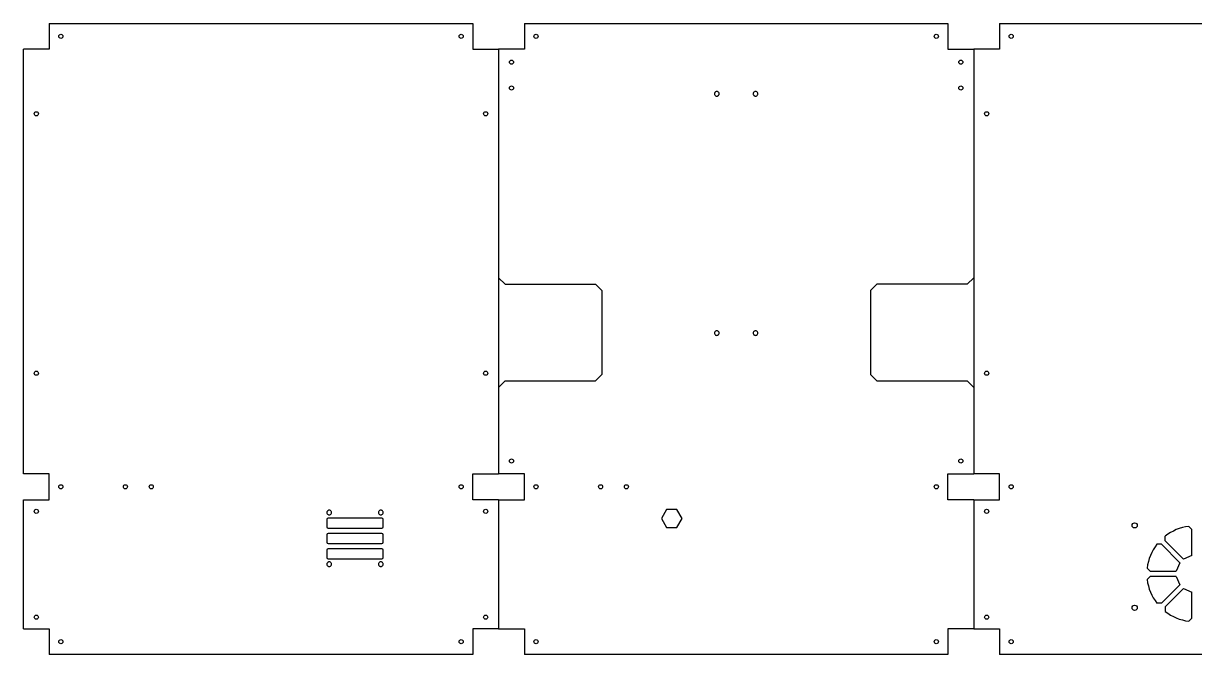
# Model space of a CAD drawing. Header units: millimetres. Extents: x 1808 to 3582, y 1536 to 2025.
# Drawn here: x 1808 to 2715, y 1536 to 2025 of the extents above; entities that cross this region are included whole.
import ezdxf

# ---------------------------------------------------------------- set-up
doc = ezdxf.new("R2010")
doc.units = ezdxf.units.MM

msp = doc.modelspace()

# ---------------------------------------------------------------- linework, layer by layer
at = {"color": 1}
for p, q in [((1827.66, 2024.65), (1827.66, 2004.65)), ((2155.66, 2024.65), (2155.66, 2004.65)), ((2195.66, 2024.65), (2195.66, 2004.65)), ((2523.66, 2024.65), (2523.66, 2004.65)), ((2563.66, 2024.65), (2563.66, 2004.65)), ((1827.66, 2004.65), (1807.66, 2004.65)), ((2155.66, 2004.65), (2175.66, 2004.65)), ((2195.66, 2004.65), (2175.66, 2004.65)), ((2523.66, 2004.65), (2543.66, 2004.65)), ((2563.66, 2004.65), (2543.66, 2004.65)), ((2543.66, 2004.65), (2543.66, 1675.65)), ((2175.66, 1827.65), (2180.66, 1822.65)), ((2180.66, 1822.65), (2250.66, 1822.65)), ((2250.66, 1822.65), (2255.66, 1817.65)), ((2255.66, 1817.65), (2255.66, 1752.65)), ((2463.66, 1817.65), (2468.66, 1822.65)), ((2463.66, 1817.65), (2463.66, 1752.65)), ((2250.66, 1747.65), (2255.66, 1752.65)), ((2463.66, 1752.65), (2468.66, 1747.65)), ((1827.66, 1675.65), (1807.66, 1675.65)), ((1827.66, 1655.65), (1827.66, 1675.65)), ((2155.66, 1655.65), (2155.66, 1675.65)), ((2155.66, 1675.65), (2175.66, 1675.65)), ((2195.66, 1675.65), (2175.66, 1675.65)), ((2195.66, 1655.65), (2195.66, 1675.65)), ((2523.66, 1655.65), (2523.66, 1675.65)), ((2523.66, 1675.65), (2543.66, 1675.65)), ((2563.66, 1675.65), (2543.66, 1675.65)), ((2563.66, 1655.65), (2563.66, 1675.65)), ((1807.66, 1655.65), (1827.66, 1655.65)), ((2175.66, 1655.65), (2155.66, 1655.65)), ((2175.66, 1655.65), (2195.66, 1655.65)), ((2543.66, 1655.65), (2523.66, 1655.65)), ((2543.66, 1655.65), (2563.66, 1655.65)), ((2042.68, 1640.28), (2042.68, 1634.54)), ((2085.23, 1641.28), (2043.68, 1641.28)), ((2043.68, 1633.54), (2085.23, 1633.54)), ((2086.23, 1634.54), (2086.23, 1640.28)), ((2712.68, 1632.54), (2710.24, 1634.98)), ((2042.68, 1628.44), (2042.68, 1622.69)), ((2085.23, 1629.44), (2043.68, 1629.44)), ((2086.23, 1622.69), (2086.23, 1628.44)), ((2691.85, 1623.91), (2691.85, 1627.37)), ((2691.85, 1623.91), (2706.07, 1609.69)), ((2712.68, 1612.42), (2712.68, 1632.54)), ((2042.68, 1616.6), (2042.68, 1610.85)), ((2043.68, 1621.69), (2085.23, 1621.69)), ((2085.23, 1617.6), (2043.68, 1617.6)), ((2086.23, 1610.85), (2086.23, 1616.6)), ((2689.02, 1621.08), (2685.57, 1621.08)), ((2703.25, 1606.86), (2689.02, 1621.08)), ((2043.68, 1609.85), (2085.23, 1609.85)), ((2680.39, 1600.25), (2677.95, 1602.69)), ((2680.39, 1600.25), (2700.51, 1600.25)), ((2680.39, 1596.25), (2677.95, 1593.81)), ((2700.51, 1596.25), (2680.39, 1596.25)), ((2689.02, 1575.42), (2703.25, 1589.64)), ((2706.07, 1586.82), (2691.85, 1572.59)), ((2712.68, 1563.96), (2712.68, 1584.08)), ((2689.02, 1575.42), (2685.57, 1575.42)), ((2691.85, 1572.59), (2691.85, 1569.14)), ((2712.68, 1563.96), (2710.24, 1561.52)), ((1807.66, 1555.65), (1827.66, 1555.65)), ((1827.66, 1555.65), (1827.66, 1535.65)), ((2175.66, 1555.65), (2155.66, 1555.65)), ((2155.66, 1555.65), (2155.66, 1535.65)), ((2175.66, 1555.65), (2195.66, 1555.65)), ((2195.66, 1555.65), (2195.66, 1535.65)), ((2543.66, 1555.65), (2523.66, 1555.65)), ((2523.66, 1555.65), (2523.66, 1535.65)), ((2543.66, 1555.65), (2563.66, 1555.65)), ((2563.66, 1555.65), (2563.66, 1535.65))]:
    msp.add_line(p, q, dxfattribs=at)
for points in [[(1827.66, 2024.65), (2155.66, 2024.65)], [(2195.66, 2024.65), (2523.66, 2024.65)], [(2563.66, 2024.65), (2891.66, 2024.65)], [(1807.66, 1675.65), (1807.66, 2004.65)], [(2175.66, 2004.65), (2175.66, 1675.65)], [(2543.66, 1827.65), (2538.66, 1822.65), (2468.66, 1822.65)], [(2175.66, 1742.65), (2180.66, 1747.65), (2250.66, 1747.65)], [(2468.66, 1747.65), (2538.66, 1747.65), (2543.66, 1742.65)], [(1807.66, 1555.65), (1807.66, 1655.65)], [(2175.66, 1655.65), (2175.66, 1555.65)], [(2175.66, 1655.65), (2175.66, 1555.65)], [(2543.66, 1655.65), (2543.66, 1555.65)], [(2703.25, 1606.86), (2700.51, 1600.25)], [(2712.68, 1612.42), (2706.07, 1609.69)], [(2700.51, 1596.25), (2703.25, 1589.64)], [(2706.07, 1586.82), (2712.68, 1584.08)], [(2155.66, 1535.65), (1827.66, 1535.65)], [(2523.66, 1535.65), (2195.66, 1535.65)], [(2891.66, 1535.65), (2563.66, 1535.65)]]:
    msp.add_lwpolyline(points, dxfattribs=at)
for points in [[(2345.93, 1968.83), (2346.1, 1969.02), (2346.14, 1969.09), (2346.22, 1969.2), (2346.4, 1969.64), (2346.46, 1970.1), (2346.4, 1970.57), (2346.22, 1971), (2345.93, 1971.38), (2345.56, 1971.66), (2345.13, 1971.84), (2344.66, 1971.9), (2344.2, 1971.84), (2343.76, 1971.66), (2343.39, 1971.38), (2343.27, 1971.19), (2343.1, 1971), (2342.92, 1970.57), (2342.86, 1970.1), (2342.92, 1969.64), (2343.1, 1969.2), (2343.39, 1968.83), (2343.76, 1968.54), (2344.2, 1968.36), (2344.66, 1968.3), (2345.13, 1968.36), (2345.56, 1968.54)], [(2375.93, 1971.37), (2375.75, 1971.55), (2375.67, 1971.58), (2375.56, 1971.66), (2375.13, 1971.84), (2374.66, 1971.9), (2374.2, 1971.84), (2373.76, 1971.66), (2373.39, 1971.38), (2373.1, 1971), (2372.92, 1970.57), (2372.86, 1970.1), (2372.92, 1969.64), (2373.1, 1969.2), (2373.39, 1968.83), (2373.57, 1968.71), (2373.76, 1968.54), (2374.2, 1968.36), (2374.66, 1968.3), (2375.13, 1968.36), (2375.56, 1968.54), (2375.93, 1968.83), (2376.22, 1969.2), (2376.4, 1969.64), (2376.46, 1970.1), (2376.4, 1970.57), (2376.22, 1971)], [(2345.93, 1783.5), (2346.1, 1783.69), (2346.14, 1783.77), (2346.22, 1783.88), (2346.4, 1784.31), (2346.46, 1784.78), (2346.4, 1785.24), (2346.22, 1785.68), (2345.93, 1786.05), (2345.56, 1786.34), (2345.13, 1786.52), (2344.66, 1786.58), (2344.2, 1786.52), (2343.76, 1786.34), (2343.39, 1786.05), (2343.27, 1785.87), (2343.1, 1785.68), (2342.92, 1785.24), (2342.86, 1784.78), (2342.92, 1784.31), (2343.1, 1783.88), (2343.39, 1783.51), (2343.76, 1783.22), (2344.2, 1783.04), (2344.66, 1782.98), (2345.13, 1783.04), (2345.56, 1783.22)], [(2375.93, 1786.05), (2375.75, 1786.22), (2375.67, 1786.25), (2375.56, 1786.34), (2375.13, 1786.52), (2374.66, 1786.58), (2374.2, 1786.52), (2373.76, 1786.34), (2373.39, 1786.05), (2373.1, 1785.68), (2372.92, 1785.24), (2372.86, 1784.78), (2372.92, 1784.31), (2373.1, 1783.88), (2373.39, 1783.5), (2373.57, 1783.39), (2373.76, 1783.22), (2374.2, 1783.04), (2374.66, 1782.98), (2375.13, 1783.04), (2375.56, 1783.22), (2375.93, 1783.5), (2376.22, 1783.88), (2376.4, 1784.31), (2376.46, 1784.78), (2376.4, 1785.24), (2376.22, 1785.68)], [(2045.73, 1644.41), (2045.9, 1644.6), (2045.94, 1644.67), (2046.02, 1644.78), (2046.2, 1645.22), (2046.26, 1645.68), (2046.2, 1646.15), (2046.02, 1646.58), (2045.73, 1646.95), (2045.36, 1647.24), (2044.93, 1647.42), (2044.46, 1647.48), (2044, 1647.42), (2043.56, 1647.24), (2043.19, 1646.95), (2043.07, 1646.77), (2042.9, 1646.58), (2042.72, 1646.15), (2042.66, 1645.68), (2042.72, 1645.22), (2042.9, 1644.78), (2043.19, 1644.41), (2043.56, 1644.12), (2043.99, 1643.94), (2044.46, 1643.88), (2044.93, 1643.94), (2045.36, 1644.12)], [(2085.73, 1646.95), (2085.55, 1647.13), (2085.47, 1647.16), (2085.36, 1647.24), (2084.93, 1647.42), (2084.46, 1647.48), (2084, 1647.42), (2083.56, 1647.24), (2083.19, 1646.95), (2082.9, 1646.58), (2082.72, 1646.15), (2082.66, 1645.68), (2082.72, 1645.22), (2082.9, 1644.78), (2083.19, 1644.41), (2083.37, 1644.29), (2083.56, 1644.12), (2083.99, 1643.94), (2084.46, 1643.88), (2084.93, 1643.94), (2085.36, 1644.12), (2085.73, 1644.41), (2086.02, 1644.78), (2086.2, 1645.22), (2086.26, 1645.68), (2086.2, 1646.15), (2086.02, 1646.58)], [(2313.74, 1634.24), (2317.74, 1641.17), (2313.74, 1648.1), (2305.74, 1648.1), (2301.74, 1641.17), (2305.74, 1634.24)], [(2045.73, 1604.41), (2045.9, 1604.6), (2045.94, 1604.67), (2046.02, 1604.78), (2046.2, 1605.22), (2046.26, 1605.68), (2046.2, 1606.15), (2046.02, 1606.58), (2045.73, 1606.95), (2045.36, 1607.24), (2044.93, 1607.42), (2044.46, 1607.48), (2044, 1607.42), (2043.56, 1607.24), (2043.19, 1606.95), (2043.07, 1606.77), (2042.9, 1606.58), (2042.72, 1606.15), (2042.66, 1605.68), (2042.72, 1605.22), (2042.9, 1604.78), (2043.19, 1604.41), (2043.56, 1604.12), (2043.99, 1603.94), (2044.46, 1603.88), (2044.93, 1603.94), (2045.36, 1604.12)], [(2085.73, 1606.95), (2085.55, 1607.12), (2085.47, 1607.15), (2085.36, 1607.23), (2084.93, 1607.41), (2084.46, 1607.48), (2084, 1607.41), (2083.56, 1607.24), (2083.19, 1606.95), (2082.9, 1606.58), (2082.72, 1606.14), (2082.66, 1605.68), (2082.72, 1605.21), (2082.9, 1604.78), (2083.19, 1604.4), (2083.37, 1604.29), (2083.56, 1604.12), (2083.99, 1603.94), (2084.46, 1603.88), (2084.93, 1603.94), (2085.36, 1604.12), (2085.73, 1604.4), (2086.02, 1604.78), (2086.2, 1605.21), (2086.26, 1605.68), (2086.2, 1606.14), (2086.02, 1606.58)]]:
    msp.add_lwpolyline(points, close=True, dxfattribs=at)
for centre, radius in [((1836.66, 2014.65), 1.6), ((2146.66, 2014.65), 1.6), ((2204.66, 2014.65), 1.6), ((2514.66, 2014.65), 1.6), ((2572.66, 2014.65), 1.6), ((2185.66, 1994.65), 1.6), ((2533.66, 1994.65), 1.6), ((2185.66, 1974.65), 1.6), ((2533.66, 1974.65), 1.6), ((1817.66, 1954.65), 1.6), ((2165.66, 1954.65), 1.6), ((2553.66, 1954.65), 1.6), ((1817.66, 1753.65), 1.6), ((2165.66, 1753.65), 1.6), ((2553.66, 1753.65), 1.6), ((2185.66, 1685.65), 1.6), ((2533.66, 1685.65), 1.6), ((1836.66, 1665.65), 1.6), ((1886.66, 1665.65), 1.6), ((1906.66, 1665.65), 1.6), ((2146.66, 1665.65), 1.6), ((2204.66, 1665.65), 1.6), ((2254.66, 1665.65), 1.6), ((2274.66, 1665.65), 1.6), ((2514.66, 1665.65), 1.6), ((2572.66, 1665.65), 1.6), ((1817.66, 1646.65), 1.6), ((2165.66, 1646.65), 1.6), ((2553.66, 1646.65), 1.6), ((2668.28, 1635.75), 2), ((2668.28, 1571.9), 2), ((1817.66, 1564.65), 1.6), ((2165.66, 1564.65), 1.6), ((2553.66, 1564.65), 1.6), ((1836.66, 1545.65), 1.6), ((2146.66, 1545.65), 1.6), ((2204.66, 1545.65), 1.6), ((2514.66, 1545.65), 1.6), ((2572.66, 1545.65), 1.6)]:
    msp.add_circle(centre, radius, dxfattribs=at)
for centre, radius, start, end in [((2043.68, 1640.28), 1, 90, 180), ((2043.68, 1634.54), 1, 180, 270), ((2085.23, 1640.28), 1, 0, 90), ((2085.23, 1634.54), 1, 270, 0), ((2714.68, 1598.25), 37, 96.89598, 128.10402), ((2043.68, 1628.44), 1, 90, 180), ((2085.23, 1628.44), 1, 0, 90), ((2043.68, 1622.69), 1, 180, 270), ((2043.68, 1616.6), 1, 90, 180), ((2085.23, 1622.69), 1, 270, 0), ((2085.23, 1616.6), 1, 0, 90), ((2714.68, 1598.25), 37, 141.89598, 173.10402), ((2043.68, 1610.85), 1, 180, 270), ((2085.23, 1610.85), 1, 270, 0), ((2714.68, 1598.25), 37, 186.89598, 218.10402), ((2714.68, 1598.25), 37, 231.89598, 263.10402)]:
    msp.add_arc(centre, radius, start, end, dxfattribs=at)

doc.saveas('drawing.dxf')
